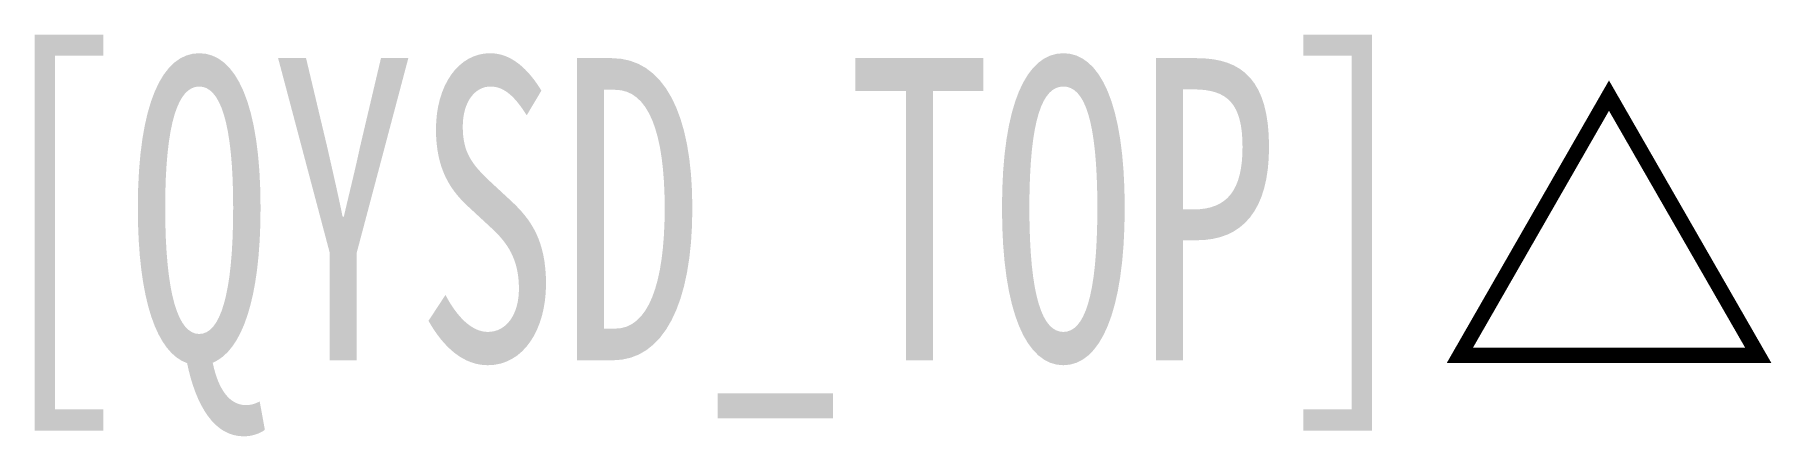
# Model space of a CAD drawing. Extents: x -9.5 to 2, y -0.5 to 2.2.
import ezdxf
from ezdxf.enums import TextEntityAlignment as Align

# ---------------------------------------------------------------- set-up
doc = ezdxf.new("R2010")
doc.units = 0
doc.header["$MEASUREMENT"] = 0
doc.layers.get('0').update_dxf_attribs({"linetype": 'CONTINUOUS'})
doc.styles.add('LZ_FONTS_FS', font='simfang0.ttf', dxfattribs={"width": 0.7})

msp = doc.modelspace()

# ---------------------------------------------------------------- linework, layer by layer
at = {"color": 7, "const_width": 0.1}
msp.add_lwpolyline([(-0.096, 0.063), (1.877, 0.063), (0.89, 1.782)], close=True, dxfattribs=at)

# ---------------------------------------------------------------- texts
at = {"style": 'LZ_FONTS_FS', "width": 0.7}
msp.add_text('[QYSD_TOP]', height=2, dxfattribs=at).set_placement((-0.337, 0.03), align=Align.RIGHT)

doc.saveas('drawing.dxf')
